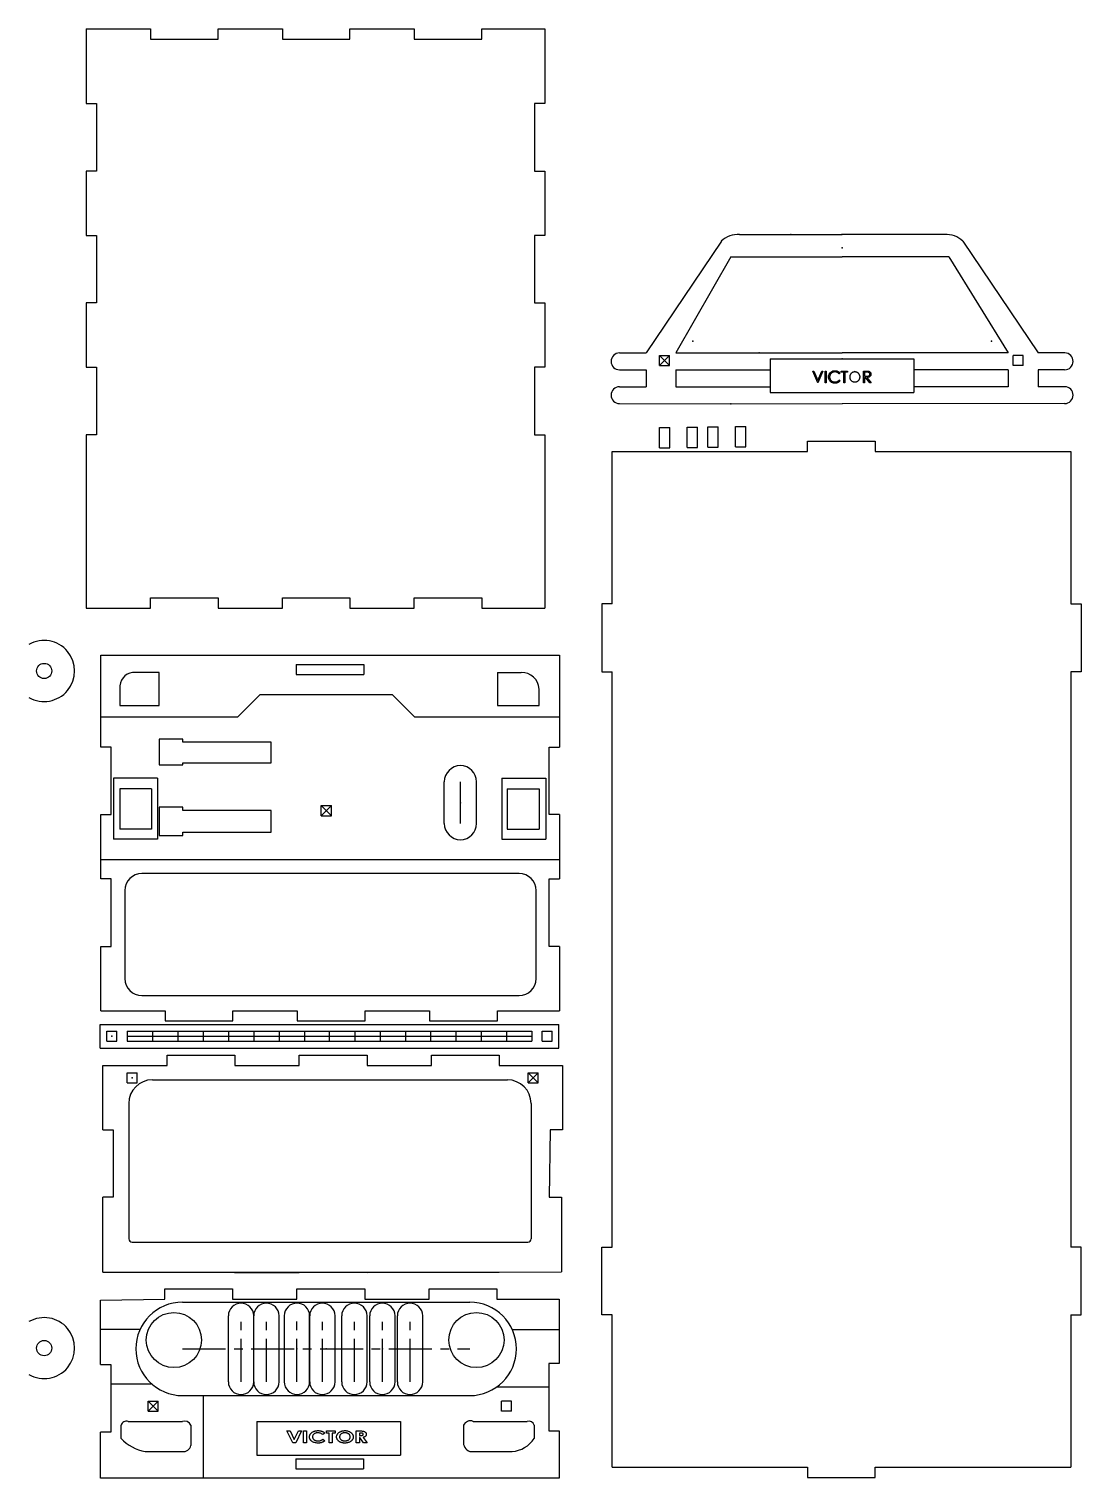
# Model space of a CAD drawing. Header units: millimetres. Extents: x 0 to 627, y -7 to 442.
# Drawn here: x 316.6 to 627.5, y 14 to 442 of the extents above; entities that cross this region are included whole.
import ezdxf

# ---------------------------------------------------------------- set-up
doc = ezdxf.new("R2010")
doc.units = ezdxf.units.MM
doc.header["$PDSIZE"] = -1
doc.linetypes.add('CENTERX2', pattern=[20.32, 12.7, -2.54, 2.54, -2.54])

msp = doc.modelspace()

# ---------------------------------------------------------------- linework, layer by layer
at = {"color": 7, "linetype": 'Continuous'}
for p, q in [((333.58, 442.01), (352.58, 442.01)), ((333.58, 442.01), (333.58, 420.01)), ((352.58, 442.01), (352.58, 438.96)), ((372.53, 438.96), (372.53, 442.01)), ((372.53, 442.01), (391.53, 442.01)), ((391.53, 442.01), (391.53, 438.96)), ((411.48, 438.96), (411.48, 442.01)), ((411.48, 442.01), (430.48, 442.01)), ((430.48, 442.01), (430.48, 438.96)), ((450.43, 438.96), (450.43, 442.01)), ((450.43, 442.01), (469.08, 442.01)), ((469.08, 442.01), (469.08, 420.01)), ((352.58, 438.96), (372.53, 438.96)), ((391.53, 438.96), (411.48, 438.96)), ((430.48, 438.96), (450.43, 438.96)), ((333.58, 420.01), (336.63, 420.01)), ((336.63, 420.01), (336.63, 400.06)), ((466.03, 420.01), (466.03, 400.06)), ((469.08, 420.01), (466.03, 420.01)), ((336.63, 400.06), (333.58, 400.06)), ((333.58, 400.06), (333.58, 381.06)), ((466.03, 400.06), (469.08, 400.06)), ((469.08, 400.06), (469.08, 381.06)), ((333.58, 381.06), (336.63, 381.06)), ((336.63, 381.06), (336.63, 361.11)), ((466.03, 381.06), (466.03, 361.11)), ((469.08, 381.06), (466.03, 381.06)), ((526.59, 381.34), (556.87, 381.34)), ((587.15, 381.34), (556.87, 381.34)), ((521.19, 379.33), (498.95, 346.34)), ((592.55, 379.33), (614.79, 346.34)), ((523.99, 374.74), (507.76, 346.34)), ((523.99, 374.74), (556.87, 374.7)), ((588.43, 374.7), (556.87, 374.7)), ((588.43, 374.7), (605.98, 346.34)), ((336.63, 361.11), (333.58, 361.11)), ((333.58, 361.11), (333.58, 342.11)), ((466.03, 361.11), (469.08, 361.11)), ((469.08, 361.11), (469.08, 342.11)), ((491.08, 346.35), (498.95, 346.34)), ((502.93, 342.58), (502.93, 345.53)), ((502.93, 345.53), (505.88, 345.53)), ((502.93, 342.58), (505.88, 342.58)), ((505.88, 342.58), (505.88, 345.53)), ((507.76, 346.34), (556.87, 346.34)), ((535.65, 344.61), (578.09, 344.61)), ((535.65, 344.61), (535.65, 334.68)), ((605.98, 346.34), (556.87, 346.34)), ((578.09, 344.61), (578.09, 334.68)), ((610.33, 345.53), (607.38, 345.53)), ((607.38, 342.58), (607.38, 345.53)), ((610.33, 342.58), (607.38, 342.58)), ((610.33, 342.58), (610.33, 345.53)), ((622.66, 346.35), (614.79, 346.34)), ((333.58, 342.11), (336.63, 342.11)), ((336.63, 342.11), (336.63, 322.16)), ((466.03, 342.11), (466.03, 322.16)), ((469.08, 342.11), (466.03, 342.11)), ((491.12, 341.35), (498.95, 341.34)), ((498.95, 341.34), (498.95, 336.34)), ((507.76, 341.34), (507.76, 336.34)), ((507.76, 341.34), (535.65, 341.34)), ((605.98, 341.34), (578.09, 341.34)), ((605.98, 341.34), (605.98, 336.34)), ((622.62, 341.35), (614.79, 341.34)), ((614.79, 341.34), (614.79, 336.34)), ((491.08, 336.35), (498.95, 336.34)), ((507.76, 336.34), (535.65, 336.34)), ((535.65, 334.68), (578.09, 334.68)), ((605.98, 336.34), (578.09, 336.34)), ((622.66, 336.35), (614.79, 336.34)), ((491.12, 331.35), (556.87, 331.34)), ((622.62, 331.35), (556.87, 331.34)), ((336.63, 322.16), (333.58, 322.16)), ((333.58, 322.16), (333.58, 270.92)), ((466.03, 322.16), (469.08, 322.16)), ((469.08, 322.16), (469.08, 270.92)), ((502.93, 318.32), (502.93, 324.32)), ((502.93, 324.32), (505.98, 324.32)), ((505.98, 318.32), (505.98, 324.32)), ((511.1, 318.42), (511.1, 324.42)), ((511.1, 324.42), (514.15, 324.42)), ((514.15, 318.42), (514.15, 324.42)), ((517.24, 318.5), (517.24, 324.5)), ((517.24, 324.5), (520.29, 324.5)), ((520.29, 318.5), (520.29, 324.5)), ((525.41, 318.6), (525.41, 324.6)), ((525.41, 324.6), (528.46, 324.6)), ((528.46, 318.6), (528.46, 324.6)), ((488.91, 272.19), (488.91, 317.19)), ((488.91, 317.19), (546.63, 317.19)), ((502.93, 318.32), (505.98, 318.32)), ((511.1, 318.42), (514.15, 318.42)), ((517.24, 318.5), (520.29, 318.5)), ((525.41, 318.6), (528.46, 318.6)), ((546.63, 317.19), (546.63, 320.24)), ((546.63, 320.24), (566.68, 320.24)), ((566.68, 320.24), (566.68, 317.19)), ((566.68, 317.19), (624.41, 317.19)), ((624.41, 317.19), (624.41, 272.19)), ((352.58, 273.97), (372.53, 273.97)), ((352.58, 270.92), (352.58, 273.97)), ((372.53, 273.97), (372.53, 270.92)), ((391.53, 273.97), (411.48, 273.97)), ((391.53, 270.92), (391.53, 273.97)), ((411.48, 273.97), (411.48, 270.92)), ((430.48, 273.97), (450.43, 273.97)), ((430.48, 270.92), (430.48, 273.97)), ((450.43, 273.97), (450.43, 270.92)), ((333.58, 270.92), (352.58, 270.92)), ((372.53, 270.92), (391.53, 270.92)), ((411.48, 270.92), (430.48, 270.92)), ((450.43, 270.92), (469.08, 270.92)), ((488.91, 272.19), (485.86, 272.19)), ((485.86, 272.19), (485.86, 252.14)), ((624.41, 272.19), (627.46, 272.19)), ((627.46, 272.19), (627.46, 252.14)), ((337.86, 257.03), (473.36, 257.03)), ((337.86, 229.93), (337.86, 257.03)), ((473.36, 257.03), (473.36, 229.93)), ((395.59, 254.33), (415.54, 254.33)), ((395.59, 254.33), (395.59, 251.38)), ((415.54, 254.33), (415.54, 251.38)), ((355.07, 251.91), (348.12, 251.91)), ((355.07, 242.21), (355.07, 251.91)), ((395.59, 251.38), (415.54, 251.38)), ((455.01, 251.91), (455.01, 242.21)), ((455.01, 251.91), (462.08, 251.91)), ((485.86, 252.14), (488.91, 252.14)), ((488.91, 82.24), (488.91, 252.14)), ((627.46, 252.14), (624.41, 252.14)), ((624.41, 252.14), (624.41, 82.24)), ((343.47, 248.03), (343.47, 242.21)), ((378.36, 238.84), (384.95, 245.44)), ((384.95, 245.44), (423.93, 245.44)), ((423.93, 245.44), (430.53, 238.84)), ((467.33, 242.21), (467.33, 247.06)), ((343.47, 242.21), (355.07, 242.21)), ((455.01, 242.21), (467.33, 242.21)), ((337.86, 238.84), (378.36, 238.84)), ((430.53, 238.84), (473.36, 238.84)), ((362.1, 232.22), (355.07, 232.22)), ((355.07, 232.22), (355.07, 224.64)), ((362.1, 231.34), (362.1, 232.22)), ((388.2, 231.34), (362.1, 231.34)), ((388.2, 225.3), (388.2, 231.34)), ((340.89, 229.93), (337.86, 229.93)), ((340.89, 209.98), (340.89, 229.93)), ((470.34, 209.98), (470.34, 229.93)), ((470.34, 229.93), (473.36, 229.93)), ((355.07, 224.64), (362.1, 224.64)), ((362.1, 224.64), (362.1, 225.3)), ((362.1, 225.3), (388.2, 225.3)), ((354.58, 220.71), (341.65, 220.71)), ((341.65, 220.71), (341.65, 202.68)), ((354.58, 220.71), (354.58, 202.68)), ((439.34, 207.31), (439.34, 219.67)), ((448.86, 207.31), (448.86, 219.67)), ((456.38, 220.71), (469.31, 220.71)), ((456.38, 220.71), (456.38, 202.68)), ((469.31, 220.71), (469.31, 202.68)), ((352.87, 217.59), (343.47, 217.59)), ((343.47, 217.59), (343.47, 205.7)), ((352.87, 217.59), (352.87, 205.7)), ((457.94, 217.59), (467.33, 217.59)), ((457.94, 217.59), (457.94, 205.7)), ((467.33, 217.59), (467.33, 205.7)), ((337.86, 209.98), (340.89, 209.98)), ((337.86, 190.98), (337.86, 209.98)), ((362.1, 212.2), (355.07, 212.2)), ((355.07, 212.2), (355.07, 203.75)), ((362.1, 211.14), (362.1, 212.2)), ((388.2, 211.14), (362.1, 211.14)), ((388.2, 204.82), (388.2, 211.14)), ((402.99, 209.62), (402.99, 212.67)), ((402.99, 212.67), (406.04, 212.67)), ((406.04, 209.62), (406.04, 212.67)), ((473.36, 209.98), (470.34, 209.98)), ((473.36, 209.98), (473.36, 190.98)), ((352.87, 205.7), (343.47, 205.7)), ((402.99, 209.62), (406.04, 209.62)), ((457.94, 205.7), (467.33, 205.7)), ((354.58, 202.68), (341.65, 202.68)), ((355.07, 203.75), (362.1, 203.75)), ((362.1, 203.75), (362.1, 204.82)), ((362.1, 204.82), (388.2, 204.82)), ((456.38, 202.68), (469.31, 202.68)), ((337.86, 196.69), (473.36, 196.69)), ((340.89, 190.98), (337.86, 190.98)), ((340.89, 171.03), (340.89, 190.98)), ((461.44, 192.57), (350, 192.57)), ((470.34, 171.03), (470.34, 190.98)), ((470.34, 190.98), (473.36, 190.98)), ((345, 187.57), (345, 161.51)), ((466.44, 161.51), (466.44, 187.57)), ((337.86, 152.03), (337.86, 171.03)), ((337.86, 171.03), (340.89, 171.03)), ((473.36, 171.03), (470.34, 171.03)), ((473.36, 171.03), (473.36, 152.03)), ((350, 156.51), (461.44, 156.51)), ((337.86, 152.03), (356.86, 152.03)), ((356.86, 152.03), (356.86, 149.01)), ((376.91, 149.01), (376.91, 152.03)), ((376.91, 152.03), (395.91, 152.03)), ((395.91, 152.03), (395.91, 149.01)), ((415.96, 149.01), (415.96, 152.03)), ((415.96, 152.03), (434.96, 152.03)), ((434.96, 152.03), (434.96, 149.01)), ((455.01, 149.01), (455.01, 152.03)), ((455.01, 152.03), (473.36, 152.03)), ((337.68, 140.98), (337.68, 147.98)), ((337.68, 147.98), (473.18, 147.98)), ((339.68, 143.03), (339.68, 145.98)), ((339.68, 145.98), (342.63, 145.98)), ((342.63, 143.03), (342.63, 145.98)), ((345.63, 145.98), (465.23, 145.98)), ((345.63, 145.98), (345.63, 143.03)), ((353.11, 145.98), (353.11, 143.03)), ((356.86, 149.01), (376.91, 149.01)), ((360.59, 145.98), (360.59, 143.03)), ((368.07, 145.98), (368.07, 143.03)), ((375.55, 145.98), (375.55, 143.03)), ((383.03, 145.98), (383.03, 143.03)), ((390.51, 145.98), (390.51, 143.03)), ((395.91, 149.01), (415.96, 149.01)), ((397.99, 145.98), (397.99, 143.03)), ((405.43, 143.03), (405.43, 145.98)), ((412.87, 145.98), (412.87, 143.03)), ((420.35, 145.98), (420.35, 143.03)), ((427.83, 145.98), (427.83, 143.03)), ((434.96, 149.01), (455.01, 149.01)), ((435.31, 145.98), (435.31, 143.03)), ((442.79, 145.98), (442.79, 143.03)), ((450.27, 145.98), (450.27, 143.03)), ((457.75, 145.98), (457.75, 143.03)), ((465.23, 145.98), (465.23, 143.03)), ((468.23, 143.03), (468.23, 145.98)), ((468.23, 145.98), (471.18, 145.98)), ((471.18, 143.03), (471.18, 145.98)), ((473.18, 140.98), (473.18, 147.98)), ((339.68, 143.03), (342.63, 143.03)), ((345.63, 144.51), (465.23, 144.51)), ((345.63, 143.03), (465.23, 143.03)), ((468.23, 143.03), (471.18, 143.03)), ((337.68, 140.98), (473.18, 140.98)), ((357.43, 138.92), (377.48, 138.92)), ((357.43, 135.9), (357.43, 138.92)), ((377.48, 138.92), (377.48, 135.9)), ((396.48, 138.92), (416.53, 138.92)), ((396.48, 135.9), (396.48, 138.92)), ((416.53, 138.92), (416.53, 135.9)), ((435.53, 138.92), (455.58, 138.92)), ((435.53, 135.9), (435.53, 138.92)), ((455.58, 138.92), (455.58, 135.9)), ((338.43, 135.9), (357.43, 135.9)), ((338.43, 116.9), (338.43, 135.9)), ((345.63, 130.75), (345.63, 133.7)), ((345.63, 133.7), (348.58, 133.7)), ((348.58, 130.75), (348.58, 133.7)), ((377.48, 135.9), (396.48, 135.9)), ((416.53, 135.9), (435.53, 135.9)), ((455.58, 135.9), (474.26, 135.9)), ((464.11, 130.75), (464.11, 133.7)), ((464.11, 133.7), (467.06, 133.7)), ((467.06, 130.75), (467.06, 133.7)), ((474.26, 135.9), (474.26, 116.9)), ((345.63, 130.75), (348.58, 130.75)), ((353.11, 131.62), (457.98, 131.62)), ((464.11, 130.75), (467.06, 130.75)), ((346.11, 124.62), (346.11, 84.68)), ((464.98, 124.62), (464.98, 84.68)), ((338.43, 116.9), (341.48, 116.9)), ((341.48, 116.9), (341.48, 96.95)), ((470.62, 116.9), (470.29, 96.95)), ((474.26, 116.9), (470.62, 116.9)), ((338.43, 74.85), (338.43, 96.95)), ((341.48, 96.95), (338.43, 96.95)), ((470.29, 96.95), (473.93, 96.95)), ((473.93, 96.95), (473.93, 74.9)), ((347.11, 83.68), (463.98, 83.68)), ((485.86, 62.19), (485.86, 82.24)), ((485.86, 82.24), (488.91, 82.24)), ((627.46, 82.24), (624.41, 82.24)), ((627.46, 62.19), (627.46, 82.24)), ((338.43, 74.85), (357.43, 74.85)), ((357.43, 74.85), (455.58, 74.85)), ((377.48, 74.63), (396.48, 74.69)), ((416.53, 74.74), (435.53, 74.79)), ((455.58, 74.85), (473.93, 74.9)), ((356.76, 66.87), (356.76, 69.92)), ((356.76, 69.92), (376.81, 69.92)), ((376.81, 69.92), (376.81, 66.87)), ((395.81, 66.87), (395.81, 69.92)), ((395.81, 69.92), (415.86, 69.92)), ((415.86, 69.92), (415.86, 66.87)), ((434.86, 66.87), (434.86, 69.92)), ((434.86, 69.92), (454.91, 69.92)), ((454.91, 69.92), (454.91, 66.87)), ((337.76, 66.51), (356.76, 66.87)), ((337.76, 47.51), (337.76, 66.51)), ((362, 65.96), (446.84, 65.96)), ((376.81, 66.87), (395.81, 66.87)), ((415.86, 66.87), (434.86, 66.87)), ((454.91, 66.87), (473.26, 66.87)), ((473.26, 66.87), (473.26, 47.87)), ((375.55, 42.41), (375.55, 61.91)), ((383.02, 42.41), (383.02, 61.91)), ((383.04, 42.41), (383.04, 61.91)), ((390.51, 42.41), (390.51, 61.91)), ((392.08, 42.44), (392.08, 61.93)), ((399.55, 42.44), (399.55, 61.93)), ((399.59, 42.41), (399.59, 61.91)), ((407.06, 42.41), (407.06, 61.91)), ((409.04, 42.41), (409.04, 61.91)), ((416.51, 42.41), (416.51, 61.91)), ((417.3, 42.41), (417.3, 61.91)), ((424.78, 42.41), (424.78, 61.91)), ((425.48, 42.41), (425.48, 61.91)), ((432.95, 42.41), (432.95, 61.91)), ((488.91, 62.19), (485.86, 62.19)), ((488.91, 17.19), (488.91, 62.19)), ((624.41, 62.19), (627.46, 62.19)), ((624.41, 62.19), (624.41, 17.19)), ((349.42, 57.85), (337.76, 57.85)), ((459.41, 57.85), (473.26, 57.85)), ((337.76, 47.51), (340.81, 47.51)), ((340.81, 47.51), (340.81, 27.56)), ((473.26, 47.87), (470.21, 47.87)), ((470.21, 47.87), (470.21, 27.92)), ((340.79, 41.82), (352.86, 41.82)), ((454.91, 40.96), (470.21, 40.96)), ((351.81, 33.73), (351.81, 36.68)), ((351.81, 36.68), (354.76, 36.68)), ((354.76, 33.73), (354.76, 36.68)), ((362, 38.36), (446.84, 38.36)), ((368.07, 38.36), (368.07, 14.01)), ((459.21, 36.68), (456.26, 36.68)), ((456.26, 33.73), (456.26, 36.68)), ((459.21, 33.73), (459.21, 36.68)), ((345.93, 30.73), (361.96, 30.73)), ((351.81, 33.73), (354.76, 33.73)), ((383.99, 30.73), (426.43, 30.73)), ((383.99, 30.73), (383.99, 20.8)), ((426.43, 30.73), (426.43, 20.8)), ((447.88, 30.73), (463.8, 30.73)), ((459.21, 33.73), (456.26, 33.73)), ((337.76, 14.01), (337.76, 27.56)), ((340.81, 27.56), (337.76, 27.56)), ((343.82, 29.59), (343.82, 25.65)), ((364.42, 29.59), (364.42, 23.62)), ((445.05, 29.59), (445.05, 23.96)), ((465.91, 29.59), (465.91, 25.65)), ((470.21, 27.92), (473.26, 27.92)), ((473.26, 27.92), (473.26, 14.01)), ((350.94, 21.84), (361.96, 21.84)), ((447.88, 21.84), (459.37, 21.84)), ((383.99, 20.8), (426.43, 20.8)), ((395.49, 19.66), (415.44, 19.66)), ((395.49, 19.66), (395.49, 16.71)), ((415.44, 19.66), (415.44, 16.71)), ((488.91, 17.19), (546.63, 17.19)), ((546.63, 17.19), (546.63, 14.14)), ((566.68, 14.14), (566.68, 17.19)), ((566.68, 17.19), (624.41, 17.19)), ((473.26, 14.01), (337.76, 14.01)), ((395.49, 16.71), (415.44, 16.71)), ((546.63, 14.14), (566.68, 14.14))]:
    msp.add_line(p, q, dxfattribs=at)
at = {"color": 7, "linetype": 'CENTERX2'}
for p, q in [((502.93, 342.58), (505.88, 345.53)), ((502.93, 345.53), (505.88, 342.58)), ((444.1, 207.31), (444.1, 219.67)), ((402.99, 209.62), (406.04, 212.67)), ((402.99, 212.67), (406.04, 209.62)), ((464.11, 130.75), (467.06, 133.7)), ((464.11, 133.7), (467.06, 130.75)), ((379.29, 42.41), (379.29, 61.91)), ((386.78, 42.41), (386.78, 61.91)), ((395.81, 42.44), (395.81, 61.93)), ((403.32, 42.41), (403.32, 61.91)), ((412.78, 42.41), (412.78, 61.91)), ((421.04, 42.41), (421.04, 61.91)), ((429.21, 42.41), (429.21, 61.91)), ((362, 52.16), (446.84, 52.16)), ((351.81, 33.73), (354.76, 36.68)), ((351.81, 36.68), (354.76, 33.73))]:
    msp.add_line(p, q, dxfattribs=at)
at = {"color": 7, "linetype": 'Continuous', "flags": 128}
for points in [[(548.2, 340.99), (548.54, 340.99), (548.54, 340.99), (549.71, 338.23), (549.71, 338.23), (550.87, 340.99), (550.87, 340.99), (551.21, 340.99), (551.21, 340.99), (549.73, 337.49), (549.73, 337.49), (549.68, 337.49), (549.68, 337.49), (548.2, 340.99)], [(551.84, 340.99), (552.15, 340.99), (552.15, 340.99), (552.15, 337.49), (552.15, 337.49), (551.84, 337.49), (551.84, 337.49), (551.84, 340.99)], [(556.28, 340.34), (556.01, 340.13), (556.01, 340.13), (555.95, 340.2), (555.88, 340.27), (555.82, 340.33), (555.75, 340.39), (555.68, 340.44), (555.61, 340.49), (555.53, 340.53), (555.45, 340.57), (555.28, 340.63), (555.11, 340.68), (554.92, 340.71), (554.73, 340.72), (554.73, 340.72), (554.63, 340.71), (554.52, 340.7), (554.42, 340.69), (554.32, 340.67), (554.23, 340.64), (554.13, 340.61), (554.04, 340.56), (553.95, 340.52), (553.86, 340.47), (553.77, 340.41), (553.7, 340.35), (553.62, 340.29), (553.56, 340.22), (553.49, 340.14), (553.44, 340.07), (553.38, 339.98), (553.34, 339.9), (553.3, 339.81), (553.26, 339.72), (553.23, 339.63), (553.21, 339.53), (553.2, 339.44), (553.19, 339.34), (553.18, 339.23), (553.18, 339.23), (553.19, 339.08), (553.21, 338.93), (553.25, 338.79), (553.3, 338.65), (553.36, 338.52), (553.44, 338.4), (553.53, 338.29), (553.63, 338.18), (553.75, 338.08), (553.87, 337.99), (554, 337.92), (554.13, 337.86), (554.28, 337.81), (554.43, 337.78), (554.59, 337.76), (554.76, 337.76), (554.76, 337.76), (554.94, 337.76), (555.11, 337.79), (555.28, 337.84), (555.44, 337.9), (555.59, 337.98), (555.74, 338.08), (555.88, 338.2), (556.01, 338.34), (556.01, 338.34), (556.28, 338.13), (556.28, 338.13), (556.21, 338.05), (556.14, 337.96), (556.07, 337.89), (555.99, 337.82), (555.9, 337.75), (555.82, 337.69), (555.72, 337.64), (555.63, 337.59), (555.53, 337.54), (555.43, 337.5), (555.32, 337.47), (555.22, 337.44), (555.11, 337.42), (554.99, 337.41), (554.88, 337.4), (554.76, 337.4), (554.76, 337.4), (554.64, 337.4), (554.53, 337.41), (554.43, 337.42), (554.32, 337.43), (554.22, 337.46), (554.13, 337.48), (554.03, 337.51), (553.94, 337.55), (553.85, 337.59), (553.76, 337.64), (553.68, 337.69), (553.6, 337.74), (553.53, 337.8), (553.45, 337.86), (553.38, 337.93), (553.31, 338.01), (553.31, 338.01), (553.21, 338.14), (553.12, 338.28), (553.04, 338.43), (552.98, 338.58), (552.93, 338.74), (552.9, 338.9), (552.88, 339.08), (552.87, 339.26), (552.87, 339.26), (552.88, 339.45), (552.9, 339.63), (552.95, 339.8), (553, 339.96), (553.08, 340.12), (553.17, 340.27), (553.28, 340.42), (553.41, 340.55), (553.55, 340.67), (553.69, 340.78), (553.85, 340.87), (554.01, 340.94), (554.18, 341), (554.37, 341.04), (554.56, 341.07), (554.75, 341.08), (554.75, 341.08), (554.87, 341.07), (554.99, 341.06), (555.11, 341.05), (555.22, 341.03), (555.33, 341), (555.43, 340.97), (555.54, 340.93), (555.63, 340.88), (555.73, 340.83), (555.82, 340.78), (555.91, 340.72), (555.99, 340.65), (556.07, 340.58), (556.15, 340.51), (556.22, 340.43), (556.28, 340.34)], [(556.59, 340.63), (556.59, 340.99), (556.59, 340.99), (558.43, 340.99), (558.43, 340.99), (558.43, 340.63), (558.43, 340.63), (557.67, 340.63), (557.67, 340.63), (557.67, 337.49), (557.67, 337.49), (557.36, 337.49), (557.36, 337.49), (557.36, 340.63), (557.36, 340.63), (556.59, 340.63)], [(560.63, 340.72), (560.53, 340.71), (560.43, 340.7), (560.33, 340.69), (560.24, 340.67), (560.14, 340.64), (560.05, 340.6), (559.96, 340.56), (559.87, 340.52), (559.78, 340.46), (559.7, 340.41), (559.62, 340.35), (559.55, 340.28), (559.48, 340.21), (559.42, 340.14), (559.36, 340.06), (559.31, 339.98), (559.26, 339.89), (559.22, 339.8), (559.19, 339.71), (559.16, 339.62), (559.14, 339.52), (559.12, 339.43), (559.11, 339.33), (559.11, 339.22), (559.11, 339.22), (559.11, 339.07), (559.14, 338.93), (559.17, 338.79), (559.22, 338.65), (559.28, 338.53), (559.36, 338.4), (559.45, 338.29), (559.55, 338.18), (559.67, 338.08), (559.79, 337.99), (559.91, 337.92), (560.04, 337.86), (560.18, 337.81), (560.32, 337.78), (560.47, 337.76), (560.63, 337.76), (560.63, 337.76), (560.73, 337.76), (560.83, 337.77), (560.93, 337.78), (561.03, 337.8), (561.13, 337.83), (561.22, 337.86), (561.31, 337.9), (561.4, 337.95), (561.49, 338), (561.57, 338.06), (561.65, 338.12), (561.72, 338.18), (561.79, 338.25), (561.85, 338.32), (561.91, 338.4), (561.96, 338.48), (562.01, 338.57), (562.05, 338.66), (562.08, 338.75), (562.11, 338.84), (562.13, 338.94), (562.15, 339.04), (562.16, 339.14), (562.16, 339.24), (562.16, 339.24), (562.16, 339.34), (562.15, 339.44), (562.13, 339.54), (562.11, 339.63), (562.08, 339.72), (562.05, 339.81), (562.01, 339.9), (561.96, 339.98), (561.91, 340.06), (561.85, 340.14), (561.79, 340.21), (561.72, 340.28), (561.65, 340.35), (561.57, 340.41), (561.48, 340.46), (561.4, 340.52), (561.3, 340.56), (561.21, 340.6), (561.12, 340.64), (561.02, 340.67), (560.92, 340.69), (560.83, 340.7), (560.73, 340.71), (560.63, 340.72)], [(563.19, 340.99), (563.89, 340.99), (563.89, 340.99), (564.03, 340.99), (564.16, 340.98), (564.28, 340.98), (564.38, 340.97), (564.48, 340.97), (564.56, 340.96), (564.63, 340.95), (564.68, 340.94), (564.68, 340.94), (564.76, 340.92), (564.83, 340.89), (564.9, 340.86), (564.97, 340.83), (565.03, 340.78), (565.09, 340.74), (565.14, 340.69), (565.19, 340.63), (565.24, 340.57), (565.28, 340.51), (565.31, 340.44), (565.34, 340.37), (565.36, 340.29), (565.38, 340.22), (565.39, 340.13), (565.39, 340.05), (565.39, 340.05), (565.38, 339.91), (565.36, 339.78), (565.31, 339.66), (565.25, 339.54), (565.18, 339.44), (565.08, 339.35), (564.98, 339.28), (564.86, 339.22), (564.79, 339.19), (564.72, 339.17), (564.64, 339.15), (564.55, 339.13), (564.46, 339.12), (564.36, 339.11), (564.26, 339.1), (564.15, 339.1), (564.15, 339.1), (565.43, 337.49), (565.43, 337.49), (565.05, 337.49), (565.05, 337.49), (563.76, 339.1), (563.76, 339.1), (563.5, 339.1), (563.5, 339.1), (563.5, 337.49), (563.5, 337.49), (563.19, 337.49), (563.19, 337.49), (563.19, 340.99)], [(563.5, 340.63), (563.5, 339.46), (563.5, 339.46), (564.15, 339.46), (564.15, 339.46), (564.24, 339.46), (564.32, 339.46), (564.4, 339.46), (564.47, 339.47), (564.54, 339.48), (564.6, 339.49), (564.65, 339.51), (564.7, 339.52), (564.78, 339.56), (564.86, 339.61), (564.92, 339.66), (564.98, 339.73), (565.02, 339.8), (565.05, 339.88), (565.07, 339.96), (565.08, 340.05), (565.08, 340.05), (565.07, 340.13), (565.05, 340.22), (565.02, 340.29), (564.97, 340.36), (564.92, 340.43), (564.86, 340.49), (564.79, 340.53), (564.71, 340.57), (564.66, 340.58), (564.61, 340.59), (564.55, 340.6), (564.49, 340.61), (564.42, 340.62), (564.34, 340.62), (564.25, 340.63), (564.16, 340.63), (564.16, 340.63), (563.5, 340.63)], [(392.86, 27.92), (393.81, 27.92), (393.81, 27.92), (395.01, 25.43), (395.01, 25.43), (396.22, 27.92), (396.22, 27.92), (397.17, 27.92), (397.17, 27.92), (395.47, 24.42), (395.47, 24.42), (394.55, 24.42), (394.55, 24.42), (392.86, 27.92)], [(397.77, 27.92), (398.67, 27.92), (398.67, 27.92), (398.67, 24.42), (398.67, 24.42), (397.77, 24.42), (397.77, 24.42), (397.77, 27.92)], [(404.05, 27.31), (403.43, 26.87), (403.43, 26.87), (403.27, 26.99), (403.1, 27.1), (402.93, 27.18), (402.76, 27.25), (402.58, 27.31), (402.39, 27.35), (402.2, 27.37), (402, 27.38), (402, 27.38), (401.84, 27.38), (401.68, 27.36), (401.53, 27.33), (401.39, 27.29), (401.25, 27.25), (401.12, 27.19), (400.99, 27.12), (400.88, 27.03), (400.77, 26.95), (400.68, 26.85), (400.6, 26.75), (400.53, 26.65), (400.48, 26.54), (400.45, 26.42), (400.43, 26.3), (400.42, 26.18), (400.42, 26.18), (400.42, 26.09), (400.43, 26), (400.45, 25.92), (400.47, 25.84), (400.5, 25.77), (400.53, 25.69), (400.57, 25.62), (400.62, 25.55), (400.67, 25.48), (400.73, 25.42), (400.8, 25.36), (400.87, 25.3), (400.94, 25.25), (401.02, 25.2), (401.11, 25.16), (401.2, 25.12), (401.29, 25.08), (401.39, 25.05), (401.49, 25.02), (401.59, 25), (401.69, 24.98), (401.8, 24.97), (401.91, 24.96), (402.02, 24.96), (402.02, 24.96), (402.21, 24.97), (402.39, 24.99), (402.56, 25.02), (402.73, 25.07), (402.81, 25.1), (402.89, 25.13), (402.98, 25.18), (403.06, 25.22), (403.15, 25.28), (403.24, 25.33), (403.34, 25.4), (403.43, 25.47), (403.43, 25.47), (404.03, 25), (404.03, 25), (403.91, 24.91), (403.78, 24.82), (403.65, 24.75), (403.53, 24.68), (403.41, 24.62), (403.29, 24.56), (403.17, 24.52), (403.06, 24.48), (402.94, 24.44), (402.82, 24.41), (402.69, 24.39), (402.56, 24.37), (402.43, 24.35), (402.29, 24.34), (402.15, 24.33), (402, 24.33), (402, 24.33), (401.74, 24.34), (401.48, 24.36), (401.24, 24.4), (401.01, 24.46), (400.79, 24.53), (400.59, 24.62), (400.4, 24.73), (400.22, 24.85), (400.13, 24.91), (400.05, 24.98), (399.98, 25.05), (399.91, 25.13), (399.85, 25.2), (399.79, 25.28), (399.74, 25.36), (399.7, 25.44), (399.65, 25.52), (399.62, 25.61), (399.59, 25.7), (399.56, 25.79), (399.55, 25.88), (399.53, 25.98), (399.52, 26.08), (399.52, 26.18), (399.52, 26.18), (399.53, 26.3), (399.54, 26.43), (399.57, 26.55), (399.6, 26.67), (399.64, 26.79), (399.7, 26.9), (399.76, 27), (399.84, 27.11), (399.92, 27.21), (400.01, 27.3), (400.11, 27.39), (400.22, 27.47), (400.34, 27.55), (400.47, 27.63), (400.6, 27.7), (400.74, 27.76), (400.89, 27.82), (401.05, 27.87), (401.2, 27.91), (401.36, 27.95), (401.52, 27.98), (401.68, 27.99), (401.85, 28.01), (402.01, 28.01), (402.01, 28.01), (402.16, 28.01), (402.3, 28), (402.44, 27.98), (402.58, 27.96), (402.72, 27.94), (402.86, 27.91), (402.99, 27.87), (403.13, 27.83), (403.26, 27.78), (403.39, 27.73), (403.51, 27.67), (403.63, 27.61), (403.74, 27.54), (403.85, 27.47), (403.95, 27.39), (404.05, 27.31)], [(404.5, 27.92), (407.1, 27.92), (407.1, 27.92), (407.1, 27.29), (407.1, 27.29), (406.25, 27.29), (406.25, 27.29), (406.25, 24.42), (406.25, 24.42), (405.35, 24.42), (405.35, 24.42), (405.35, 27.29), (405.35, 27.29), (404.5, 27.29), (404.5, 27.29), (404.5, 27.92)], [(409.99, 28.01), (410.23, 28), (410.47, 27.98), (410.7, 27.93), (410.92, 27.88), (411.14, 27.8), (411.34, 27.71), (411.53, 27.6), (411.72, 27.47), (411.81, 27.4), (411.89, 27.33), (411.97, 27.26), (412.04, 27.19), (412.1, 27.11), (412.16, 27.03), (412.22, 26.96), (412.26, 26.87), (412.31, 26.79), (412.34, 26.71), (412.37, 26.62), (412.4, 26.53), (412.42, 26.44), (412.43, 26.35), (412.44, 26.26), (412.44, 26.16), (412.44, 26.16), (412.44, 26.07), (412.43, 25.97), (412.42, 25.88), (412.4, 25.79), (412.37, 25.7), (412.34, 25.62), (412.31, 25.53), (412.27, 25.45), (412.22, 25.37), (412.16, 25.29), (412.11, 25.22), (412.04, 25.14), (411.97, 25.07), (411.9, 25), (411.82, 24.93), (411.73, 24.86), (411.55, 24.74), (411.35, 24.63), (411.15, 24.54), (410.94, 24.46), (410.72, 24.4), (410.48, 24.36), (410.24, 24.34), (409.99, 24.33), (409.99, 24.33), (409.86, 24.33), (409.73, 24.34), (409.6, 24.35), (409.48, 24.36), (409.36, 24.38), (409.24, 24.41), (409.13, 24.44), (409.01, 24.47), (408.9, 24.5), (408.8, 24.54), (408.69, 24.59), (408.59, 24.64), (408.49, 24.69), (408.4, 24.75), (408.31, 24.81), (408.22, 24.88), (408.13, 24.94), (408.05, 25.02), (407.98, 25.09), (407.91, 25.16), (407.84, 25.24), (407.78, 25.31), (407.73, 25.39), (407.69, 25.47), (407.64, 25.55), (407.61, 25.64), (407.58, 25.72), (407.55, 25.81), (407.53, 25.9), (407.52, 25.99), (407.51, 26.08), (407.51, 26.17), (407.51, 26.17), (407.51, 26.3), (407.53, 26.42), (407.55, 26.54), (407.59, 26.65), (407.64, 26.77), (407.69, 26.88), (407.76, 26.99), (407.84, 27.1), (407.92, 27.2), (408.02, 27.29), (408.12, 27.39), (408.23, 27.47), (408.35, 27.55), (408.47, 27.63), (408.6, 27.7), (408.74, 27.76), (408.89, 27.82), (409.04, 27.87), (409.19, 27.91), (409.34, 27.95), (409.5, 27.98), (409.66, 27.99), (409.82, 28.01), (409.99, 28.01)], [(409.97, 27.38), (409.81, 27.38), (409.65, 27.36), (409.51, 27.33), (409.36, 27.3), (409.23, 27.25), (409.1, 27.19), (408.97, 27.12), (408.86, 27.04), (408.75, 26.95), (408.66, 26.85), (408.58, 26.75), (408.52, 26.65), (408.47, 26.53), (408.43, 26.42), (408.41, 26.29), (408.41, 26.16), (408.41, 26.16), (408.42, 26.02), (408.44, 25.88), (408.49, 25.75), (408.55, 25.63), (408.63, 25.52), (408.73, 25.42), (408.84, 25.32), (408.98, 25.23), (408.98, 25.23), (409.09, 25.16), (409.2, 25.11), (409.33, 25.06), (409.45, 25.03), (409.58, 25), (409.71, 24.98), (409.85, 24.96), (409.99, 24.96), (409.99, 24.96), (410.15, 24.96), (410.3, 24.98), (410.45, 25.01), (410.59, 25.05), (410.72, 25.09), (410.85, 25.16), (410.97, 25.23), (411.09, 25.31), (411.2, 25.4), (411.29, 25.49), (411.37, 25.59), (411.43, 25.7), (411.48, 25.81), (411.52, 25.92), (411.54, 26.04), (411.55, 26.17), (411.55, 26.17), (411.54, 26.29), (411.52, 26.41), (411.48, 26.53), (411.43, 26.64), (411.37, 26.74), (411.29, 26.84), (411.2, 26.94), (411.09, 27.03), (410.97, 27.11), (410.85, 27.18), (410.72, 27.24), (410.58, 27.29), (410.44, 27.33), (410.29, 27.36), (410.13, 27.38), (409.97, 27.38)], [(413.34, 27.92), (414.35, 27.92), (414.35, 27.92), (414.55, 27.92), (414.73, 27.91), (414.9, 27.91), (415.06, 27.9), (415.2, 27.88), (415.32, 27.86), (415.43, 27.84), (415.53, 27.82), (415.61, 27.79), (415.69, 27.76), (415.77, 27.72), (415.84, 27.68), (415.91, 27.64), (415.97, 27.59), (416.03, 27.54), (416.09, 27.48), (416.14, 27.42), (416.18, 27.36), (416.22, 27.29), (416.25, 27.23), (416.27, 27.15), (416.29, 27.08), (416.3, 27.01), (416.3, 26.93), (416.3, 26.93), (416.3, 26.84), (416.29, 26.76), (416.27, 26.69), (416.25, 26.62), (416.21, 26.55), (416.17, 26.48), (416.13, 26.42), (416.07, 26.36), (416.01, 26.31), (415.94, 26.25), (415.87, 26.21), (415.78, 26.16), (415.69, 26.12), (415.6, 26.08), (415.49, 26.05), (415.38, 26.02), (415.38, 26.02), (416.51, 24.42), (416.51, 24.42), (415.5, 24.42), (415.5, 24.42), (414.42, 25.95), (414.42, 25.95), (414.24, 25.95), (414.24, 25.95), (414.24, 24.42), (414.24, 24.42), (413.34, 24.42), (413.34, 24.42), (413.34, 27.92)], [(414.24, 26.57), (414.56, 26.57), (414.56, 26.57), (414.67, 26.58), (414.78, 26.58), (414.88, 26.59), (414.97, 26.6), (415.04, 26.61), (415.11, 26.62), (415.17, 26.64), (415.22, 26.66), (415.27, 26.68), (415.3, 26.71), (415.33, 26.74), (415.36, 26.77), (415.38, 26.8), (415.39, 26.84), (415.4, 26.89), (415.41, 26.93), (415.41, 26.93), (415.4, 26.99), (415.38, 27.04), (415.35, 27.09), (415.32, 27.13), (415.27, 27.17), (415.21, 27.21), (415.15, 27.23), (415.07, 27.25), (415.03, 27.26), (414.98, 27.27), (414.92, 27.28), (414.86, 27.28), (414.79, 27.29), (414.7, 27.29), (414.62, 27.29), (414.52, 27.29), (414.52, 27.29), (414.24, 27.29), (414.24, 27.29), (414.24, 26.57)]]:
    msp.add_lwpolyline(points, dxfattribs=at)
at = {"color": 7, "linetype": 'Continuous'}
for centre, radius in [((321.12, 252.39), 2.25), ((359.45, 54.76), 8.15), ((448.83, 54.76), 8.15), ((321.12, 52.39), 2.25)]:
    msp.add_circle(centre, radius, dxfattribs=at)
for centre, radius, start, end in [((526.3, 373.85), 7.5, 87.7824, 133.0235), ((587.44, 373.85), 7.5, 46.9765, 92.2176), ((491.12, 343.85), 2.5, 90.9167, 269.9914), ((622.62, 343.85), 2.5, 270.0086, 89.0833), ((560.61, 339.24), 1.84, 89.9936, 90.0064), ((491.12, 333.85), 2.5, 90.9167, 269.9981), ((622.62, 333.85), 2.5, 270.0086, 89.0833), ((321.12, 252.39), 9.01, 240.1517, 119.8483), ((347.74, 247.65), 4.28, 84.8545, 174.8545), ((462.28, 246.86), 5.06, 2.3098, 92.3098), ((444.1, 219.67), 4.76, 0, 180), ((444.1, 207.31), 4.76, 180, 0), ((350, 187.57), 5, 90, 180), ((461.44, 187.57), 5, 0, 90), ((350, 161.51), 5, 180, 270), ((461.44, 161.51), 5, 270, 0), ((353.11, 124.62), 7, 90, 180), ((457.98, 124.62), 7, 0, 90), ((347.11, 84.68), 1, 180, 270), ((463.98, 84.68), 1, 270, 0), ((362, 52.16), 13.8, 90, 270), ((379.29, 61.91), 3.74, 0, 180), ((386.78, 61.91), 3.74, 0, 180), ((395.81, 61.93), 3.74, 0, 180), ((403.32, 61.91), 3.74, 0, 180), ((412.78, 61.91), 3.74, 0, 180), ((421.04, 61.91), 3.74, 0, 180), ((429.21, 61.91), 3.74, 0, 180), ((446.84, 52.16), 13.8, 270, 90), ((321.12, 52.39), 9.01, 240.1517, 119.8483), ((379.29, 42.41), 3.74, 180, 0), ((386.78, 42.41), 3.74, 180, 0), ((395.81, 42.44), 3.74, 180, 0), ((403.32, 42.41), 3.74, 180, 0), ((412.78, 42.41), 3.74, 180, 0), ((421.04, 42.41), 3.74, 180, 0), ((429.21, 42.41), 3.74, 180, 0), ((345.45, 29.11), 1.69, 73.5475, 163.5475), ((362.61, 28.93), 1.92, 20.0788, 110.0788), ((447.04, 28.75), 2.16, 67.0466, 157.0466), ((464.28, 29.1), 1.7, 16.6292, 106.6292), ((353.56, 35.27), 13.68, 224.6552, 258.9877), ((362.3, 23.96), 2.15, 260.858, 350.858), ((447.53, 24.31), 2.5, 188.1016, 278.1016), ((458.6, 30.68), 8.88, 274.9802, 325.4883)]:
    msp.add_arc(centre, radius, start, end, dxfattribs=at)
for p in [(541.73, 381.34), (556.76, 381.34), (556.87, 377.34), (512.77, 349.83), (600.97, 349.83), (504.4, 344.05), (532.32, 346.34), (556.87, 344.61), (523.99, 331.34), (404.52, 211.14), (444.1, 213.49), (341.16, 144.51), (405.43, 144.48), (347.09, 132.22), (465.58, 132.22), (379.29, 52.16), (386.78, 52.16), (395.81, 52.18), (403.32, 52.16), (404.42, 52.16), (412.78, 52.16), (421.04, 52.16), (429.21, 52.16), (353.29, 35.21)]:
    msp.add_point(p, dxfattribs=at)

doc.saveas('drawing.dxf')
